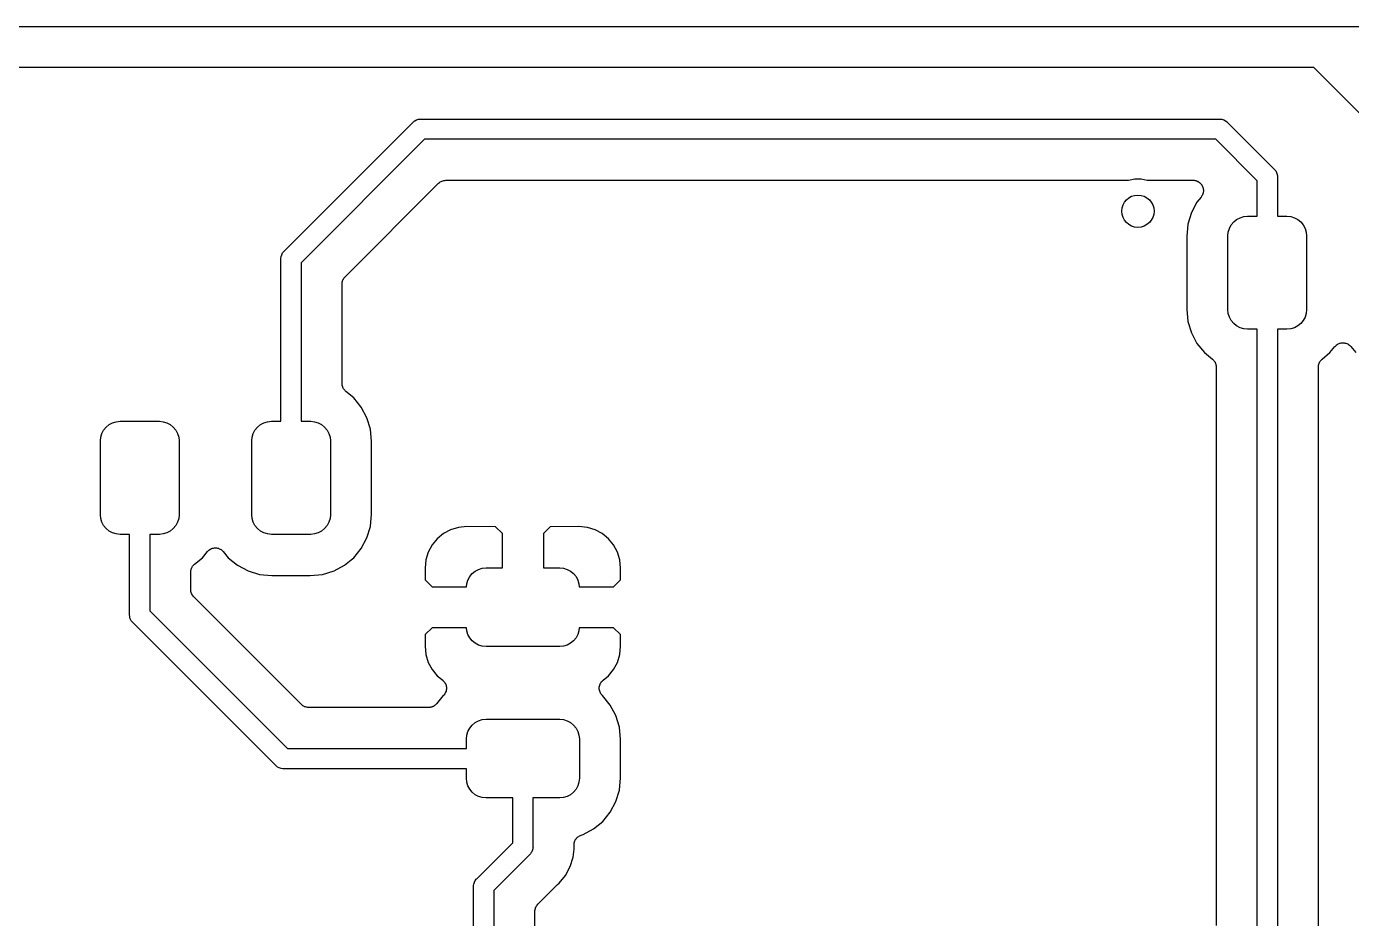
# Model space of a CAD drawing. Extents: x 0.71 to 5.18, y -2.29 to -0.62.
# Drawn here: x 1.708 to 2.354, y -1.065 to -0.63 of the extents above; entities that cross this region are included whole.
import ezdxf

# ---------------------------------------------------------------- set-up
doc = ezdxf.new("R2010")
doc.units = 0
doc.header["$MEASUREMENT"] = 0
doc.layers.add('BLACK', color=7, linetype='CONTINUOUS')

msp = doc.modelspace()

# ---------------------------------------------------------------- linework, layer by layer
at = {"layer": 'BLACK', "linetype": 'CONTINUOUS'}
for p, q in [((1.49049, -0.63), (2.33951, -0.63)), ((2.33951, -0.63), (2.34, -0.629952)), ((2.34, -0.629952), (2.34049, -0.63)), ((2.34049, -0.63), (3.08951, -0.63)), ((2.33586, -0.65), (1.51414, -0.65)), ((2.37691, -0.691052), (2.33586, -0.65)), ((1.8336, -0.73944), (1.89635, -0.676691)), ((1.89635, -0.676691), (1.8965, -0.676503)), ((1.8965, -0.676503), (1.89669, -0.67635)), ((1.89669, -0.676349), (1.8972, -0.675933)), ((1.89669, -0.67635), (1.89669, -0.676349)), ((1.8972, -0.675933), (1.89725, -0.675888)), ((1.89725, -0.675888), (1.89811, -0.675431)), ((1.89811, -0.675431), (1.89904, -0.67515)), ((1.89904, -0.67515), (1.89976, -0.675079)), ((1.89976, -0.675079), (1.9, -0.675055)), ((1.89976, -0.675079), (1.89976, -0.675079)), ((1.9, -0.675055), (1.90024, -0.675079)), ((1.90024, -0.675079), (2.28976, -0.675079)), ((2.28976, -0.675079), (2.29, -0.675055)), ((2.29, -0.675055), (2.29024, -0.675079)), ((2.29024, -0.675079), (2.29024, -0.675079)), ((2.29024, -0.675079), (2.29096, -0.67515)), ((2.29096, -0.67515), (2.29189, -0.675431)), ((2.29189, -0.675431), (2.29275, -0.675888)), ((2.29275, -0.675888), (2.2935, -0.676503)), ((2.2935, -0.676503), (2.29365, -0.676691)), ((2.29365, -0.676691), (2.3164, -0.69944)), ((1.90204, -0.684921), (1.84183, -0.745129)), ((2.28796, -0.684921), (1.90204, -0.684921)), ((2.30817, -0.705129), (2.28796, -0.684921)), ((2.24541, -0.704857), (2.24845, -0.704252)), ((2.24845, -0.704252), (2.25155, -0.704252)), ((2.25155, -0.704252), (2.25459, -0.704857)), ((2.3164, -0.69944), (2.31659, -0.699594)), ((2.31659, -0.699594), (2.31674, -0.699781)), ((2.31674, -0.699781), (2.31674, -0.699781)), ((2.31674, -0.699781), (2.31711, -0.70023)), ((2.31711, -0.70023), (2.3172, -0.700343)), ((2.3172, -0.700343), (2.31766, -0.701198)), ((2.31766, -0.701198), (2.31794, -0.702126)), ((2.31794, -0.702126), (2.31801, -0.702849)), ((2.31801, -0.702849), (2.31801, -0.702849)), ((2.31801, -0.702849), (2.31804, -0.703091)), ((2.31804, -0.703091), (2.31801, -0.703332)), ((2.31801, -0.703332), (2.31801, -0.722441)), ((1.8633, -0.751949), (1.90886, -0.706386)), ((1.90886, -0.706386), (1.90887, -0.706374)), ((1.90887, -0.706373), (1.90891, -0.706337)), ((1.90887, -0.706374), (1.90887, -0.706373)), ((1.90887, -0.706373), (1.90887, -0.706373)), ((1.90891, -0.706337), (1.90927, -0.706049)), ((1.90927, -0.706049), (1.90963, -0.705757)), ((1.90963, -0.705757), (1.90965, -0.705744)), ((1.90965, -0.705744), (1.90967, -0.705728)), ((1.90967, -0.705728), (1.91008, -0.705515)), ((1.91008, -0.705515), (1.91049, -0.705299)), ((1.91049, -0.705299), (1.91051, -0.705291)), ((1.91051, -0.705291), (1.91054, -0.705279)), ((1.91054, -0.705279), (1.91098, -0.70515)), ((1.91098, -0.70515), (1.91142, -0.705016)), ((1.91142, -0.705016), (1.91145, -0.705014)), ((1.91145, -0.705014), (1.91147, -0.705007)), ((1.91147, -0.705007), (1.91193, -0.704966)), ((1.91193, -0.704966), (1.91239, -0.704921)), ((1.91239, -0.704921), (2.24525, -0.704921)), ((2.24525, -0.704921), (2.24541, -0.704857)), ((2.25459, -0.704857), (2.25475, -0.704921)), ((2.25475, -0.704921), (2.27695, -0.704921)), ((2.27695, -0.704921), (2.27702, -0.704922)), ((2.27702, -0.704922), (2.27725, -0.704948)), ((2.27725, -0.704948), (2.27749, -0.70495)), ((2.27749, -0.70495), (2.27774, -0.705002)), ((2.27774, -0.705002), (2.27799, -0.705031)), ((2.27799, -0.705031), (2.27821, -0.705102)), ((2.27821, -0.705102), (2.27844, -0.705149)), ((2.27844, -0.705149), (2.27868, -0.705249)), ((2.27868, -0.705249), (2.27892, -0.705326)), ((2.27892, -0.705326), (2.27912, -0.705439)), ((2.27912, -0.705439), (2.27934, -0.70553)), ((2.27934, -0.70553), (2.27955, -0.705673)), ((2.27955, -0.705673), (2.27977, -0.705796)), ((2.27977, -0.705796), (2.27995, -0.705947)), ((2.27995, -0.705947), (2.28015, -0.706078)), ((2.28015, -0.706078), (2.28033, -0.706259)), ((2.28033, -0.706259), (2.28052, -0.706423)), ((2.28052, -0.706423), (2.28067, -0.706606)), ((2.28067, -0.706606), (2.28083, -0.706773)), ((2.28083, -0.706773), (2.28097, -0.706985)), ((2.28097, -0.706985), (2.28113, -0.707183)), ((2.28113, -0.707183), (2.28124, -0.707391)), ((2.28124, -0.707391), (2.28137, -0.707587)), ((2.28137, -0.707587), (2.28147, -0.707823)), ((2.28147, -0.707823), (2.28158, -0.708048)), ((2.28158, -0.708048), (2.28165, -0.708273)), ((2.28165, -0.708273), (2.28174, -0.708491)), ((2.28174, -0.708491), (2.28179, -0.708741)), ((2.28185, -0.710927), (2.28178, -0.711151)), ((2.28179, -0.708741), (2.28186, -0.708984)), ((2.28187, -0.710674), (2.28185, -0.710927)), ((2.28186, -0.708984), (2.28188, -0.709218)), ((2.28192, -0.710424), (2.28187, -0.710674)), ((2.28188, -0.709218), (2.28193, -0.709449)), ((2.28195, -0.709956), (2.28192, -0.71019)), ((2.28192, -0.71019), (2.28192, -0.710424)), ((2.28193, -0.709449), (2.28193, -0.709703)), ((2.28193, -0.709703), (2.28195, -0.709956)), ((2.30817, -0.722441), (2.30817, -0.705129)), ((2.27881, -0.715541), (2.27606, -0.720674)), ((2.28081, -0.713093), (2.27881, -0.715541)), ((2.28094, -0.712898), (2.28081, -0.713093)), ((2.28109, -0.712717), (2.28094, -0.712898)), ((2.28121, -0.712493), (2.28109, -0.712717)), ((2.28136, -0.712282), (2.28121, -0.712493)), ((2.28145, -0.712065), (2.28136, -0.712282)), ((2.28156, -0.711859), (2.28145, -0.712065)), ((2.28163, -0.711616), (2.28156, -0.711859)), ((2.28173, -0.711381), (2.28163, -0.711616)), ((2.28178, -0.711151), (2.28173, -0.711381)), ((2.27606, -0.720674), (2.27437, -0.726245)), ((2.29816, -0.724058), (2.29982, -0.723171)), ((2.29982, -0.723171), (2.30162, -0.722625)), ((2.30162, -0.722625), (2.30349, -0.722441)), ((2.30349, -0.722441), (2.30817, -0.722441)), ((2.31801, -0.722441), (2.32269, -0.722441)), ((2.32269, -0.722441), (2.32456, -0.722625)), ((2.32456, -0.722625), (2.32636, -0.723171)), ((2.32636, -0.723171), (2.32802, -0.724058)), ((2.27437, -0.726245), (2.27378, -0.732283)), ((2.2939, -0.732037), (2.29408, -0.730165)), ((2.29408, -0.730165), (2.29463, -0.728365)), ((2.29463, -0.728365), (2.29551, -0.726706)), ((2.29551, -0.726706), (2.29671, -0.725252)), ((2.29671, -0.725252), (2.29816, -0.724058)), ((2.32802, -0.724058), (2.32947, -0.725252)), ((2.32947, -0.725252), (2.33067, -0.726706)), ((2.33067, -0.726706), (2.33155, -0.728365)), ((2.33155, -0.728365), (2.3321, -0.730165)), ((2.3321, -0.730165), (2.33228, -0.732037)), ((2.27378, -0.732283), (2.27378, -0.767717)), ((2.2939, -0.767963), (2.2939, -0.732037)), ((2.33228, -0.732037), (2.33228, -0.767963)), ((1.83196, -0.743091), (1.83206, -0.742126)), ((1.83199, -0.743332), (1.83196, -0.743091)), ((1.83206, -0.742126), (1.83234, -0.741198)), ((1.83234, -0.741198), (1.8328, -0.740343)), ((1.8328, -0.740343), (1.83326, -0.739781)), ((1.83326, -0.739781), (1.83341, -0.739594)), ((1.83326, -0.739781), (1.83326, -0.739781)), ((1.83341, -0.739594), (1.8336, -0.73944)), ((1.83199, -0.822441), (1.83199, -0.743332)), ((1.84183, -0.745129), (1.84183, -0.822441)), ((1.86183, -0.755414), (1.86188, -0.754955)), ((1.86183, -0.755466), (1.86183, -0.755414)), ((1.86183, -0.755467), (1.86183, -0.755466)), ((1.86183, -0.755468), (1.86183, -0.755467)), ((1.86183, -0.755484), (1.86183, -0.755468)), ((1.86183, -0.804022), (1.86183, -0.755484)), ((1.86188, -0.754955), (1.86193, -0.754496)), ((1.86193, -0.754496), (1.86194, -0.754471)), ((1.86194, -0.754445), (1.86208, -0.754003)), ((1.86194, -0.754471), (1.86194, -0.754445)), ((1.86208, -0.754003), (1.86221, -0.753563)), ((1.86221, -0.753563), (1.86223, -0.75354)), ((1.86223, -0.75354), (1.86224, -0.753515)), ((1.86224, -0.753515), (1.86246, -0.753108)), ((1.86246, -0.753108), (1.86268, -0.752703)), ((1.86268, -0.752703), (1.86269, -0.752683)), ((1.86269, -0.752683), (1.86271, -0.752659)), ((1.86271, -0.752659), (1.863, -0.752307)), ((1.863, -0.752307), (1.8633, -0.751949)), ((2.27378, -0.767717), (2.27437, -0.773755)), ((2.29408, -0.769835), (2.2939, -0.767963)), ((2.33228, -0.767963), (2.3321, -0.769835)), ((2.27437, -0.773755), (2.27606, -0.779326)), ((2.29463, -0.771635), (2.29408, -0.769835)), ((2.29551, -0.773294), (2.29463, -0.771635)), ((2.29671, -0.774748), (2.29551, -0.773294)), ((2.29816, -0.775942), (2.29671, -0.774748)), ((2.32947, -0.774748), (2.32802, -0.775942)), ((2.33067, -0.773294), (2.32947, -0.774748)), ((2.33155, -0.771635), (2.33067, -0.773294)), ((2.3321, -0.769835), (2.33155, -0.771635)), ((2.27606, -0.779326), (2.27881, -0.784459)), ((2.29982, -0.776829), (2.29816, -0.775942)), ((2.30162, -0.777375), (2.29982, -0.776829)), ((2.30349, -0.777559), (2.30162, -0.777375)), ((2.30817, -0.777559), (2.30349, -0.777559)), ((2.30817, -1.07857), (2.30817, -0.777559)), ((2.32269, -0.777559), (2.31801, -0.777559)), ((2.31801, -0.777559), (2.31801, -1.08037)), ((2.32456, -0.777375), (2.32269, -0.777559)), ((2.32636, -0.776829), (2.32456, -0.777375)), ((2.32802, -0.775942), (2.32636, -0.776829)), ((2.27881, -0.784459), (2.2825, -0.788959)), ((2.34368, -0.788959), (2.34613, -0.785971)), ((2.34613, -0.785971), (2.34616, -0.785942)), ((2.34616, -0.785941), (2.34618, -0.785918)), ((2.34616, -0.785942), (2.34616, -0.785941)), ((2.34616, -0.785941), (2.34616, -0.785941)), ((2.34618, -0.785918), (2.34652, -0.785585)), ((2.34652, -0.785585), (2.34686, -0.785256)), ((2.34686, -0.785256), (2.34687, -0.785248)), ((2.34687, -0.785248), (2.34688, -0.785237)), ((2.34688, -0.785237), (2.34728, -0.784978)), ((2.34728, -0.784978), (2.34767, -0.78472)), ((2.34767, -0.78472), (2.34768, -0.784714)), ((2.34768, -0.784714), (2.3477, -0.784705)), ((2.3477, -0.784705), (2.34813, -0.78453)), ((2.34813, -0.78453), (2.34857, -0.784351)), ((2.34857, -0.784351), (2.34859, -0.784348)), ((2.34859, -0.784348), (2.3486, -0.784343)), ((2.3486, -0.784343), (2.34907, -0.784256)), ((2.34907, -0.784256), (2.34953, -0.784165)), ((2.34953, -0.784165), (2.34955, -0.784166)), ((2.34955, -0.784166), (2.34956, -0.784163)), ((2.34956, -0.784163), (2.35004, -0.784167)), ((2.35004, -0.784167), (2.35051, -0.784169)), ((2.35051, -0.784169), (2.35052, -0.784172)), ((2.35052, -0.784172), (2.35054, -0.784172)), ((2.35054, -0.784172), (2.351, -0.784269)), ((2.351, -0.784269), (2.35146, -0.784363)), ((2.35146, -0.784363), (2.35148, -0.784369)), ((2.35148, -0.784369), (2.35149, -0.784372)), ((2.35149, -0.784372), (2.35193, -0.784556)), ((2.35193, -0.784556), (2.35236, -0.784738)), ((2.35236, -0.784738), (2.35238, -0.784747)), ((2.35238, -0.784747), (2.35239, -0.784753)), ((2.35239, -0.784753), (2.35278, -0.785019)), ((2.35278, -0.785019), (2.35318, -0.785281)), ((2.35318, -0.785281), (2.35319, -0.785292)), ((2.35319, -0.785292), (2.3532, -0.785301)), ((2.3532, -0.785301), (2.35353, -0.785638)), ((2.35353, -0.785638), (2.35387, -0.785971)), ((2.35387, -0.785971), (2.35632, -0.788959)), ((2.2825, -0.788959), (2.28634, -0.792113)), ((2.28634, -0.792113), (2.28639, -0.792158)), ((2.28639, -0.792158), (2.28655, -0.792315)), ((2.28655, -0.792315), (2.28672, -0.792455)), ((2.28672, -0.792455), (2.28689, -0.792664)), ((2.28689, -0.792664), (2.28708, -0.792857)), ((2.28708, -0.792857), (2.2872, -0.793041)), ((2.2872, -0.793041), (2.28733, -0.793211)), ((2.28733, -0.793211), (2.28746, -0.793449)), ((2.28746, -0.793449), (2.28761, -0.793675)), ((2.28761, -0.793675), (2.28769, -0.793879)), ((2.28769, -0.793879), (2.28779, -0.794073)), ((2.28779, -0.794073), (2.28787, -0.794331)), ((2.28787, -0.794331), (2.28797, -0.794581)), ((2.28797, -0.794581), (2.28801, -0.794797)), ((2.28801, -0.794797), (2.28807, -0.795007)), ((2.33809, -0.795207), (2.33812, -0.794939)), ((2.33812, -0.794939), (2.33819, -0.794729)), ((2.33819, -0.794729), (2.33823, -0.794514)), ((2.33823, -0.794514), (2.33833, -0.794265)), ((2.33833, -0.794265), (2.33842, -0.794008)), ((2.33842, -0.794008), (2.33852, -0.793816)), ((2.33852, -0.793816), (2.33861, -0.793614)), ((2.33861, -0.793614), (2.33876, -0.79339)), ((2.33876, -0.79339), (2.33889, -0.793153)), ((2.33889, -0.793153), (2.33903, -0.792985)), ((2.33903, -0.792985), (2.33915, -0.792803)), ((2.33915, -0.792803), (2.33934, -0.792612)), ((2.33934, -0.792612), (2.33951, -0.792406)), ((2.33951, -0.792406), (2.33968, -0.792268)), ((2.33968, -0.792268), (2.33984, -0.792113)), ((2.33984, -0.792113), (2.34368, -0.788959)), ((2.28807, -0.795007), (2.2881, -0.795275)), ((2.2881, -0.795275), (2.28815, -0.79554)), ((2.28815, -0.79554), (2.28815, -0.79576)), ((2.28815, -0.79576), (2.28817, -0.795978)), ((2.28817, -0.795978), (2.28817, -1.06822)), ((2.33801, -0.795908), (2.33804, -0.79569)), ((2.33801, -0.795978), (2.33801, -0.795908)), ((2.33801, -1.07914), (2.33801, -0.795978)), ((2.33804, -0.795471), (2.33809, -0.795207)), ((2.33804, -0.79569), (2.33804, -0.795471)), ((1.86185, -0.80424), (1.86183, -0.804022)), ((1.86185, -0.80446), (1.86185, -0.80424)), ((1.8619, -0.804725), (1.86185, -0.80446)), ((1.86193, -0.804993), (1.8619, -0.804725)), ((1.86199, -0.805203), (1.86193, -0.804993)), ((1.86203, -0.805419), (1.86199, -0.805203)), ((1.86213, -0.805669), (1.86203, -0.805419)), ((1.86221, -0.805927), (1.86213, -0.805669)), ((1.86231, -0.806121), (1.86221, -0.805927)), ((1.86239, -0.806325), (1.86231, -0.806121)), ((1.86254, -0.806551), (1.86239, -0.806325)), ((1.86267, -0.806789), (1.86254, -0.806551)), ((1.8628, -0.806959), (1.86267, -0.806789)), ((1.86292, -0.807143), (1.8628, -0.806959)), ((1.86311, -0.807336), (1.86292, -0.807143)), ((1.86328, -0.807545), (1.86311, -0.807336)), ((1.86345, -0.807685), (1.86328, -0.807545)), ((1.86361, -0.807842), (1.86345, -0.807685)), ((1.86366, -0.807887), (1.86361, -0.807842)), ((1.8675, -0.811041), (1.86366, -0.807887)), ((1.87119, -0.815541), (1.8675, -0.811041)), ((1.87394, -0.820674), (1.87119, -0.815541)), ((1.87563, -0.826245), (1.87394, -0.820674)), ((1.74463, -0.828365), (1.74551, -0.826706)), ((1.74551, -0.826706), (1.74671, -0.825252)), ((1.74671, -0.825252), (1.74816, -0.824058)), ((1.74816, -0.824058), (1.74982, -0.823171)), ((1.74982, -0.823171), (1.75162, -0.822625)), ((1.75162, -0.822625), (1.75349, -0.822441)), ((1.75349, -0.822441), (1.77269, -0.822441)), ((1.77269, -0.822441), (1.77456, -0.822625)), ((1.77456, -0.822625), (1.77636, -0.823171)), ((1.77636, -0.823171), (1.77802, -0.824058)), ((1.77802, -0.824058), (1.77947, -0.825252)), ((1.77947, -0.825252), (1.78067, -0.826706)), ((1.78067, -0.826706), (1.78155, -0.828365)), ((1.81845, -0.828365), (1.81933, -0.826706)), ((1.81933, -0.826706), (1.82053, -0.825252)), ((1.82053, -0.825252), (1.82198, -0.824058)), ((1.82198, -0.824058), (1.82364, -0.823171)), ((1.82364, -0.823171), (1.82544, -0.822625)), ((1.82544, -0.822625), (1.82731, -0.822441)), ((1.82731, -0.822441), (1.83199, -0.822441)), ((1.84183, -0.822441), (1.84651, -0.822441)), ((1.84651, -0.822441), (1.84838, -0.822625)), ((1.84838, -0.822625), (1.85018, -0.823171)), ((1.85018, -0.823171), (1.85184, -0.824058)), ((1.85184, -0.824058), (1.85329, -0.825252)), ((1.85329, -0.825252), (1.85449, -0.826706)), ((1.85449, -0.826706), (1.85537, -0.828365)), ((1.87622, -0.832283), (1.87563, -0.826245)), ((1.7439, -0.832037), (1.74408, -0.830165)), ((1.7439, -0.867963), (1.7439, -0.832037)), ((1.74408, -0.830165), (1.74463, -0.828365)), ((1.78155, -0.828365), (1.7821, -0.830165)), ((1.7821, -0.830165), (1.78228, -0.832037)), ((1.78228, -0.832037), (1.78228, -0.867963)), ((1.81772, -0.832037), (1.8179, -0.830165)), ((1.81772, -0.867963), (1.81772, -0.832037)), ((1.8179, -0.830165), (1.81845, -0.828365)), ((1.85537, -0.828365), (1.85592, -0.830165)), ((1.85592, -0.830165), (1.8561, -0.832037)), ((1.8561, -0.832037), (1.8561, -0.867963)), ((1.87622, -0.867717), (1.87622, -0.832283)), ((1.74408, -0.869835), (1.7439, -0.867963)), ((1.74463, -0.871635), (1.74408, -0.869835)), ((1.74551, -0.873294), (1.74463, -0.871635)), ((1.78155, -0.871635), (1.78067, -0.873294)), ((1.7821, -0.869835), (1.78155, -0.871635)), ((1.78228, -0.867963), (1.7821, -0.869835)), ((1.8179, -0.869835), (1.81772, -0.867963)), ((1.81845, -0.871635), (1.8179, -0.869835)), ((1.81933, -0.873294), (1.81845, -0.871635)), ((1.85537, -0.871635), (1.85449, -0.873294)), ((1.85592, -0.869835), (1.85537, -0.871635)), ((1.8561, -0.867963), (1.85592, -0.869835)), ((1.87563, -0.873755), (1.87622, -0.867717)), ((1.74671, -0.874748), (1.74551, -0.873294)), ((1.74816, -0.875942), (1.74671, -0.874748)), ((1.74982, -0.876829), (1.74816, -0.875942)), ((1.75162, -0.877375), (1.74982, -0.876829)), ((1.75349, -0.877559), (1.75162, -0.877375)), ((1.75817, -0.877559), (1.75349, -0.877559)), ((1.75817, -0.916668), (1.75817, -0.877559)), ((1.77269, -0.877559), (1.76801, -0.877559)), ((1.76801, -0.877559), (1.76801, -0.914871)), ((1.77456, -0.877375), (1.77269, -0.877559)), ((1.77636, -0.876829), (1.77456, -0.877375)), ((1.77802, -0.875942), (1.77636, -0.876829)), ((1.77947, -0.874748), (1.77802, -0.875942)), ((1.78067, -0.873294), (1.77947, -0.874748)), ((1.82053, -0.874748), (1.81933, -0.873294)), ((1.82198, -0.875942), (1.82053, -0.874748)), ((1.82364, -0.876829), (1.82198, -0.875942)), ((1.82544, -0.877375), (1.82364, -0.876829)), ((1.82731, -0.877559), (1.82544, -0.877375)), ((1.84651, -0.877559), (1.82731, -0.877559)), ((1.84838, -0.877375), (1.84651, -0.877559)), ((1.85018, -0.876829), (1.84838, -0.877375)), ((1.85184, -0.875942), (1.85018, -0.876829)), ((1.85329, -0.874748), (1.85184, -0.875942)), ((1.85449, -0.873294), (1.85329, -0.874748)), ((1.87394, -0.879326), (1.87563, -0.873755)), ((1.91128, -0.877188), (1.90823, -0.879687)), ((1.91475, -0.875331), (1.91128, -0.877188)), ((1.91852, -0.874187), (1.91475, -0.875331)), ((1.92267, -0.873779), (1.91852, -0.874187)), ((1.93666, -0.873882), (1.92267, -0.873779)), ((1.94, -0.877219), (1.93666, -0.873882)), ((1.94, -0.893898), (1.94, -0.877219)), ((1.96334, -0.873882), (1.96, -0.877219)), ((1.96, -0.877219), (1.96, -0.893898)), ((1.97733, -0.873779), (1.96334, -0.873882)), ((1.98148, -0.874187), (1.97733, -0.873779)), ((1.98525, -0.875331), (1.98148, -0.874187)), ((1.98872, -0.877188), (1.98525, -0.875331)), ((1.99177, -0.879687), (1.98872, -0.877188)), ((1.79652, -0.885585), (1.79686, -0.885256)), ((1.79686, -0.885256), (1.79687, -0.885248)), ((1.79687, -0.885248), (1.79688, -0.885237)), ((1.79688, -0.885237), (1.79728, -0.884978)), ((1.79728, -0.884978), (1.79767, -0.88472)), ((1.79767, -0.88472), (1.79768, -0.884714)), ((1.79768, -0.884714), (1.7977, -0.884705)), ((1.7977, -0.884705), (1.79813, -0.88453)), ((1.79813, -0.88453), (1.79857, -0.884351)), ((1.79857, -0.884351), (1.79859, -0.884348)), ((1.79859, -0.884348), (1.7986, -0.884343)), ((1.7986, -0.884343), (1.79907, -0.884256)), ((1.79907, -0.884256), (1.79953, -0.884165)), ((1.79953, -0.884165), (1.79955, -0.884166)), ((1.79955, -0.884166), (1.79956, -0.884163)), ((1.79956, -0.884163), (1.80004, -0.884167)), ((1.80004, -0.884167), (1.80051, -0.884169)), ((1.80051, -0.884169), (1.80052, -0.884172)), ((1.80052, -0.884172), (1.80054, -0.884172)), ((1.80054, -0.884172), (1.801, -0.884269)), ((1.801, -0.884269), (1.80146, -0.884363)), ((1.80146, -0.884363), (1.80148, -0.884369)), ((1.80148, -0.884369), (1.80149, -0.884372)), ((1.80149, -0.884372), (1.80193, -0.884556)), ((1.80193, -0.884556), (1.80236, -0.884738)), ((1.80236, -0.884738), (1.80238, -0.884747)), ((1.80238, -0.884747), (1.80239, -0.884753)), ((1.80239, -0.884753), (1.80278, -0.885018)), ((1.80278, -0.885018), (1.80318, -0.885281)), ((1.80318, -0.885281), (1.80319, -0.885292)), ((1.80319, -0.885292), (1.8032, -0.885301)), ((1.8032, -0.885301), (1.80353, -0.885638)), ((1.8675, -0.888959), (1.87119, -0.884459)), ((1.87119, -0.884459), (1.87394, -0.879326)), ((1.90573, -0.882732), (1.90387, -0.886207)), ((1.90823, -0.879687), (1.90573, -0.882732)), ((1.99427, -0.882732), (1.99177, -0.879687)), ((1.99613, -0.886207), (1.99427, -0.882732)), ((1.78984, -0.892113), (1.79368, -0.888959)), ((1.79368, -0.888959), (1.79613, -0.885971)), ((1.79613, -0.885971), (1.79616, -0.885942)), ((1.79616, -0.885941), (1.79618, -0.885918)), ((1.79616, -0.885942), (1.79616, -0.885941)), ((1.79616, -0.885941), (1.79616, -0.885941)), ((1.79618, -0.885918), (1.79652, -0.885585)), ((1.80353, -0.885638), (1.80387, -0.885971)), ((1.80387, -0.885971), (1.80632, -0.888959)), ((1.80632, -0.888959), (1.81082, -0.892652)), ((1.863, -0.892652), (1.86619, -0.890033)), ((1.86619, -0.890033), (1.8675, -0.888959)), ((1.90273, -0.889977), (1.90232, -0.894106)), ((1.90387, -0.886207), (1.90273, -0.889977)), ((1.99727, -0.889977), (1.99613, -0.886207)), ((1.99768, -0.894106), (1.99727, -0.889977)), ((1.78801, -0.895908), (1.78804, -0.89569)), ((1.78801, -0.895978), (1.78801, -0.895908)), ((1.78801, -0.904516), (1.78801, -0.895978)), ((1.78804, -0.895471), (1.78809, -0.895207)), ((1.78804, -0.89569), (1.78804, -0.895471)), ((1.78809, -0.895207), (1.78812, -0.894939)), ((1.78812, -0.894939), (1.78819, -0.894729)), ((1.78819, -0.894729), (1.78823, -0.894514)), ((1.78823, -0.894514), (1.78833, -0.894265)), ((1.78833, -0.894265), (1.78842, -0.894008)), ((1.78842, -0.894008), (1.78852, -0.893816)), ((1.78852, -0.893816), (1.78861, -0.893614)), ((1.78861, -0.893614), (1.78876, -0.89339)), ((1.78876, -0.89339), (1.78889, -0.893153)), ((1.78889, -0.893153), (1.78903, -0.892985)), ((1.78903, -0.892985), (1.78915, -0.892803)), ((1.78915, -0.892803), (1.78934, -0.892612)), ((1.78934, -0.892612), (1.78951, -0.892406)), ((1.78951, -0.892406), (1.78968, -0.892268)), ((1.78968, -0.892268), (1.78984, -0.892113)), ((1.81082, -0.892652), (1.81595, -0.895396)), ((1.81595, -0.895396), (1.82152, -0.897085)), ((1.82152, -0.897085), (1.82756, -0.89768)), ((1.82756, -0.89768), (1.84626, -0.89768)), ((1.84626, -0.89768), (1.8523, -0.897085)), ((1.8523, -0.897085), (1.85787, -0.895396)), ((1.85787, -0.895396), (1.863, -0.892652)), ((1.90232, -0.894106), (1.90241, -0.899738)), ((1.92317, -0.899822), (1.92406, -0.898163)), ((1.92406, -0.898163), (1.92525, -0.896708)), ((1.92525, -0.896708), (1.92671, -0.895515)), ((1.92671, -0.895515), (1.92836, -0.894628)), ((1.92836, -0.894628), (1.93017, -0.894082)), ((1.93017, -0.894082), (1.93204, -0.893898)), ((1.93204, -0.893898), (1.94, -0.893898)), ((1.96, -0.893898), (1.96796, -0.893898)), ((1.96796, -0.893898), (1.96983, -0.894082)), ((1.96983, -0.894082), (1.97164, -0.894628)), ((1.97164, -0.894628), (1.97329, -0.895515)), ((1.97329, -0.895515), (1.97475, -0.896708)), ((1.97475, -0.896708), (1.97594, -0.898163)), ((1.97594, -0.898163), (1.97683, -0.899822)), ((1.99759, -0.899738), (1.99768, -0.894106)), ((1.78806, -0.904975), (1.78801, -0.904516)), ((1.90241, -0.899738), (1.90576, -0.903091)), ((1.90576, -0.903091), (1.92248, -0.903091)), ((1.92248, -0.903091), (1.92263, -0.901622)), ((1.92263, -0.901622), (1.92317, -0.899822)), ((1.97683, -0.899822), (1.97737, -0.901622)), ((1.97737, -0.901622), (1.97752, -0.903091)), ((1.97752, -0.903091), (1.99424, -0.903091)), ((1.99424, -0.903091), (1.99759, -0.899738)), ((1.7881, -0.905435), (1.78806, -0.904975)), ((1.7881, -0.905461), (1.7881, -0.905435)), ((1.78811, -0.905487), (1.7881, -0.905461)), ((1.78824, -0.905928), (1.78811, -0.905487)), ((1.78837, -0.906373), (1.78824, -0.905928)), ((1.78838, -0.906396), (1.78837, -0.906373)), ((1.78839, -0.906421), (1.78838, -0.906396)), ((1.78861, -0.906829), (1.78839, -0.906421)), ((1.78882, -0.907239), (1.78861, -0.906829)), ((1.78883, -0.907259), (1.78882, -0.907239)), ((1.78885, -0.907283), (1.78883, -0.907259)), ((1.78914, -0.907641), (1.78885, -0.907283)), ((1.78943, -0.908002), (1.78914, -0.907641)), ((1.78946, -0.908038), (1.78943, -0.908002)), ((1.78946, -0.908039), (1.78946, -0.908038)), ((1.78948, -0.908051), (1.78946, -0.908039)), ((1.78946, -0.908039), (1.78946, -0.908039)), ((1.84195, -0.960524), (1.78948, -0.908051)), ((1.75815, -0.916909), (1.75817, -0.916668)), ((1.75817, -0.917151), (1.75815, -0.916909)), ((1.7582, -0.91746), (1.75817, -0.917151)), ((1.75824, -0.917874), (1.7582, -0.91746)), ((1.76801, -0.914871), (1.83513, -0.981988)), ((1.75852, -0.918802), (1.75824, -0.917874)), ((1.75898, -0.919657), (1.75852, -0.918802)), ((1.75942, -0.920193), (1.75898, -0.919657)), ((1.75959, -0.920406), (1.75942, -0.920193)), ((1.75978, -0.92056), (1.75959, -0.920406)), ((1.82944, -0.990219), (1.75978, -0.92056)), ((1.90576, -0.923091), (1.90241, -0.926443)), ((1.92248, -0.923091), (1.90576, -0.923091)), ((1.92263, -0.924559), (1.92248, -0.923091)), ((1.97752, -0.923091), (1.97737, -0.924559)), ((1.99424, -0.923091), (1.97752, -0.923091)), ((1.99759, -0.926443), (1.99424, -0.923091)), ((1.90241, -0.926443), (1.90232, -0.932076)), ((1.92317, -0.926359), (1.92263, -0.924559)), ((1.92406, -0.928019), (1.92317, -0.926359)), ((1.92525, -0.929473), (1.92406, -0.928019)), ((1.92671, -0.930666), (1.92525, -0.929473)), ((1.92836, -0.931553), (1.92671, -0.930666)), ((1.97329, -0.930666), (1.97164, -0.931553)), ((1.97475, -0.929473), (1.97329, -0.930666)), ((1.97594, -0.928019), (1.97475, -0.929473)), ((1.97683, -0.926359), (1.97594, -0.928019)), ((1.97737, -0.924559), (1.97683, -0.926359)), ((1.99768, -0.932076), (1.99759, -0.926443)), ((1.90232, -0.932076), (1.90273, -0.936204)), ((1.90273, -0.936204), (1.90387, -0.939974)), ((1.93017, -0.932099), (1.92836, -0.931553)), ((1.93204, -0.932283), (1.93017, -0.932099)), ((1.96796, -0.932283), (1.93204, -0.932283)), ((1.96983, -0.932099), (1.96796, -0.932283)), ((1.97164, -0.931553), (1.96983, -0.932099)), ((1.99613, -0.939974), (1.99727, -0.936204)), ((1.99727, -0.936204), (1.99768, -0.932076)), ((1.90387, -0.939974), (1.90573, -0.943449)), ((1.90573, -0.943449), (1.90823, -0.946494)), ((1.99177, -0.946494), (1.99427, -0.943449)), ((1.99427, -0.943449), (1.99613, -0.939974)), ((1.90823, -0.946494), (1.91091, -0.948694)), ((1.91091, -0.948694), (1.91094, -0.948718)), ((1.91094, -0.948718), (1.91094, -0.948719)), ((1.91094, -0.948719), (1.91094, -0.948719)), ((1.91094, -0.948719), (1.91096, -0.948738)), ((1.91096, -0.948738), (1.9113, -0.949082)), ((1.9113, -0.949082), (1.91163, -0.949414)), ((1.91163, -0.949414), (1.91163, -0.949427)), ((1.91163, -0.949427), (1.91165, -0.949438)), ((1.91165, -0.949438), (1.91191, -0.949838)), ((1.91191, -0.949838), (1.91216, -0.950229)), ((1.98787, -0.950167), (1.98814, -0.949774)), ((1.98814, -0.949774), (1.9884, -0.949383)), ((1.9884, -0.949383), (1.98841, -0.949373)), ((1.98841, -0.949373), (1.98842, -0.94936)), ((1.98842, -0.94936), (1.98876, -0.949025)), ((1.98876, -0.949025), (1.98909, -0.948694)), ((1.98909, -0.948694), (1.99177, -0.946494)), ((1.91115, -0.956188), (1.90789, -0.96016)), ((1.91124, -0.956092), (1.91115, -0.956188)), ((1.91158, -0.955758), (1.91124, -0.956092)), ((1.91159, -0.955745), (1.91158, -0.955758)), ((1.9116, -0.955734), (1.91159, -0.955745)), ((1.91186, -0.955344), (1.9116, -0.955734)), ((1.91213, -0.95495), (1.91186, -0.955344)), ((1.91214, -0.954936), (1.91213, -0.95495)), ((1.91233, -0.954486), (1.91214, -0.954924)), ((1.91214, -0.954924), (1.91214, -0.954936)), ((1.91216, -0.950229), (1.91217, -0.950243)), ((1.91217, -0.950243), (1.91218, -0.950256)), ((1.91218, -0.950256), (1.91235, -0.950698)), ((1.91251, -0.954052), (1.91233, -0.954486)), ((1.91235, -0.950698), (1.91253, -0.951132)), ((1.91252, -0.954023), (1.91251, -0.954037)), ((1.91251, -0.954037), (1.91251, -0.954052)), ((1.91261, -0.953561), (1.91252, -0.954023)), ((1.91253, -0.951132), (1.91253, -0.951147)), ((1.91253, -0.951147), (1.91254, -0.951162)), ((1.91254, -0.951162), (1.91263, -0.951627)), ((1.91271, -0.953097), (1.91261, -0.953561)), ((1.91263, -0.951627), (1.91272, -0.95209)), ((1.91272, -0.952121), (1.91271, -0.952596)), ((1.91271, -0.952596), (1.91271, -0.953066)), ((1.91271, -0.953066), (1.91271, -0.953081)), ((1.91271, -0.953081), (1.91271, -0.953097)), ((1.91272, -0.95209), (1.91272, -0.952106)), ((1.91272, -0.952106), (1.91272, -0.952121)), ((1.98728, -0.952997), (1.98729, -0.952522)), ((1.98728, -0.953012), (1.98728, -0.952997)), ((1.98728, -0.953027), (1.98728, -0.953012)), ((1.98737, -0.953493), (1.98728, -0.953027)), ((1.98729, -0.952021), (1.98739, -0.951557)), ((1.98729, -0.952036), (1.98729, -0.952021)), ((1.98729, -0.952051), (1.98729, -0.952036)), ((1.98729, -0.952522), (1.98729, -0.952051)), ((1.98746, -0.953956), (1.98737, -0.953493)), ((1.98739, -0.951557), (1.98748, -0.951095)), ((1.98747, -0.95397), (1.98746, -0.953956)), ((1.98747, -0.953985), (1.98747, -0.95397)), ((1.98765, -0.954426), (1.98747, -0.953985)), ((1.98748, -0.951095), (1.98749, -0.951081)), ((1.98749, -0.951066), (1.98767, -0.950632)), ((1.98749, -0.951081), (1.98749, -0.951066)), ((1.98782, -0.954862), (1.98765, -0.954426)), ((1.98767, -0.950632), (1.98786, -0.950194)), ((1.98783, -0.954875), (1.98782, -0.954862)), ((1.98784, -0.954889), (1.98783, -0.954875)), ((1.9881, -0.955284), (1.98784, -0.954889)), ((1.98786, -0.950181), (1.98787, -0.950167)), ((1.98786, -0.950194), (1.98786, -0.950181)), ((1.98836, -0.95568), (1.9881, -0.955284)), ((1.98837, -0.955691), (1.98836, -0.95568)), ((1.98837, -0.955704), (1.98837, -0.955691)), ((1.9887, -0.956038), (1.98837, -0.955704)), ((1.98887, -0.956212), (1.9887, -0.956038)), ((1.99265, -0.960816), (1.98887, -0.956212)), ((1.84231, -0.960817), (1.84195, -0.960524)), ((1.84266, -0.961114), (1.84231, -0.960817)), ((1.84268, -0.961126), (1.84266, -0.961114)), ((1.8427, -0.961143), (1.84268, -0.961126)), ((1.84311, -0.961361), (1.8427, -0.961143)), ((1.84351, -0.961584), (1.84311, -0.961361)), ((1.84354, -0.961592), (1.84351, -0.961584)), ((1.84356, -0.961604), (1.84354, -0.961592)), ((1.844, -0.961739), (1.84356, -0.961604)), ((1.84444, -0.961879), (1.844, -0.961739)), ((1.84447, -0.961882), (1.84444, -0.961879)), ((1.8445, -0.96189), (1.84447, -0.961882)), ((1.84495, -0.961936), (1.8445, -0.96189)), ((1.84541, -0.961988), (1.84495, -0.961936)), ((1.84547, -0.961988), (1.84541, -0.961988)), ((1.84548, -0.961988), (1.84547, -0.961988)), ((1.84547, -0.961988), (1.84547, -0.961988)), ((1.84547, -0.961988), (1.84547, -0.961988)), ((1.90402, -0.961988), (1.84548, -0.961988)), ((1.90424, -0.961967), (1.90402, -0.961988)), ((1.90446, -0.961969), (1.90424, -0.961967)), ((1.90472, -0.961919), (1.90446, -0.961969)), ((1.90499, -0.961893), (1.90472, -0.961919)), ((1.9052, -0.96183), (1.90499, -0.961893)), ((1.90542, -0.961789), (1.9052, -0.96183)), ((1.90567, -0.961689), (1.90542, -0.961789)), ((1.90593, -0.961611), (1.90567, -0.961689)), ((1.90612, -0.961508), (1.90593, -0.961611)), ((1.90632, -0.961426), (1.90612, -0.961508)), ((1.90655, -0.961279), (1.90632, -0.961426)), ((1.90679, -0.961153), (1.90655, -0.961279)), ((1.90696, -0.961014), (1.90679, -0.961153)), ((1.90714, -0.960894), (1.90696, -0.961014)), ((1.90734, -0.960706), (1.90714, -0.960894)), ((1.90755, -0.960536), (1.90734, -0.960706)), ((1.90768, -0.960367), (1.90755, -0.960536)), ((1.90784, -0.960214), (1.90768, -0.960367)), ((1.90789, -0.96016), (1.90784, -0.960214)), ((1.9954, -0.96595), (1.99265, -0.960816)), ((1.92525, -0.970527), (1.92671, -0.969334)), ((1.92671, -0.969334), (1.92836, -0.968447)), ((1.92836, -0.968447), (1.93017, -0.967901)), ((1.93017, -0.967901), (1.93204, -0.967717)), ((1.93204, -0.967717), (1.96796, -0.967717)), ((1.96796, -0.967717), (1.96983, -0.967901)), ((1.96983, -0.967901), (1.97164, -0.968447)), ((1.97164, -0.968447), (1.97329, -0.969334)), ((1.97329, -0.969334), (1.97475, -0.970527)), ((1.99709, -0.97152), (1.9954, -0.96595)), ((1.92244, -0.977313), (1.92263, -0.975441)), ((1.92263, -0.975441), (1.92317, -0.973641)), ((1.92317, -0.973641), (1.92406, -0.971981)), ((1.92406, -0.971981), (1.92525, -0.970527)), ((1.97475, -0.970527), (1.97594, -0.971981)), ((1.97594, -0.971981), (1.97683, -0.973641)), ((1.97683, -0.973641), (1.97737, -0.975441)), ((1.97737, -0.975441), (1.97756, -0.977313)), ((1.99768, -0.977558), (1.99709, -0.97152)), ((1.83513, -0.981988), (1.92244, -0.981988)), ((1.92244, -0.981988), (1.92244, -0.977313)), ((1.97756, -0.977313), (1.97756, -0.996506)), ((1.99768, -0.99626), (1.99768, -0.977558)), ((1.82959, -0.990406), (1.82944, -0.990219)), ((1.82978, -0.99056), (1.82959, -0.990406)), ((1.83034, -0.991021), (1.82978, -0.99056)), ((1.83118, -0.991468), (1.83034, -0.991021)), ((1.8312, -0.991478), (1.83118, -0.991468)), ((1.83213, -0.991759), (1.8312, -0.991478)), ((1.83285, -0.991831), (1.83213, -0.991759)), ((1.83309, -0.991854), (1.83285, -0.991831)), ((1.83285, -0.991831), (1.83285, -0.991831)), ((1.83333, -0.991831), (1.83309, -0.991854)), ((1.92244, -0.991831), (1.83333, -0.991831)), ((1.92244, -0.996506), (1.92244, -0.991831)), ((1.92263, -0.998378), (1.92244, -0.996506)), ((1.92317, -1.00018), (1.92263, -0.998378)), ((1.92406, -1.00184), (1.92317, -1.00018)), ((1.97683, -1.00018), (1.97594, -1.00184)), ((1.97737, -0.998378), (1.97683, -1.00018)), ((1.97756, -0.996506), (1.97737, -0.998378)), ((1.99709, -1.0023), (1.99768, -0.99626)), ((1.92525, -1.00329), (1.92406, -1.00184)), ((1.92671, -1.00449), (1.92525, -1.00329)), ((1.92836, -1.00537), (1.92671, -1.00449)), ((1.93017, -1.00592), (1.92836, -1.00537)), ((1.93204, -1.0061), (1.93017, -1.00592)), ((1.94508, -1.0061), (1.93204, -1.0061)), ((1.94508, -1.02796), (1.94508, -1.0061)), ((1.96796, -1.0061), (1.95492, -1.0061)), ((1.95492, -1.0061), (1.95492, -1.02976)), ((1.96983, -1.00592), (1.96796, -1.0061)), ((1.97164, -1.00537), (1.96983, -1.00592)), ((1.97329, -1.00449), (1.97164, -1.00537)), ((1.97475, -1.00329), (1.97329, -1.00449)), ((1.97594, -1.00184), (1.97475, -1.00329)), ((1.99265, -1.013), (1.9954, -1.00787)), ((1.9954, -1.00787), (1.99709, -1.0023)), ((1.98896, -1.0175), (1.99265, -1.013)), ((1.98446, -1.02119), (1.98896, -1.0175)), ((1.97509, -1.02796), (1.97519, -1.0275)), ((1.97519, -1.02748), (1.9752, -1.02746)), ((1.97519, -1.0275), (1.97519, -1.02748)), ((1.9752, -1.02746), (1.97538, -1.02703)), ((1.97538, -1.02703), (1.97556, -1.0266)), ((1.97556, -1.0266), (1.97557, -1.02658)), ((1.97557, -1.02658), (1.97558, -1.02656)), ((1.97558, -1.02656), (1.97584, -1.02618)), ((1.97584, -1.02618), (1.97611, -1.02579)), ((1.97611, -1.02579), (1.97612, -1.02577)), ((1.97612, -1.02577), (1.97613, -1.02576)), ((1.97613, -1.02576), (1.97647, -1.02543)), ((1.97647, -1.02543), (1.9768, -1.0251)), ((1.9768, -1.0251), (1.97682, -1.02509)), ((1.97682, -1.02509), (1.97683, -1.02507)), ((1.97683, -1.02507), (1.97722, -1.02482)), ((1.97722, -1.02482), (1.97761, -1.02456)), ((1.97761, -1.02456), (1.97763, -1.02455)), ((1.97763, -1.02455), (1.97765, -1.02454)), ((1.97765, -1.02454), (1.97808, -1.02437)), ((1.97808, -1.02437), (1.97851, -1.02419)), ((1.97851, -1.02419), (1.97933, -1.02394)), ((1.97933, -1.02394), (1.98446, -1.02119)), ((1.9276, -1.04544), (1.94508, -1.02796)), ((1.95331, -1.03365), (1.93583, -1.05113)), ((1.9535, -1.0335), (1.95331, -1.03365)), ((1.95365, -1.03331), (1.9535, -1.0335)), ((1.95411, -1.03275), (1.95365, -1.03331)), ((1.95365, -1.03331), (1.95365, -1.03331)), ((1.95433, -1.03234), (1.95411, -1.03275)), ((1.95457, -1.03189), (1.95433, -1.03234)), ((1.95485, -1.03096), (1.95457, -1.03189)), ((1.95492, -1.03024), (1.95485, -1.03096)), ((1.95492, -1.02976), (1.95494, -1.03)), ((1.95494, -1.03), (1.95492, -1.03024)), ((1.95492, -1.03024), (1.95492, -1.03024)), ((1.97456, -1.03489), (1.97495, -1.03098)), ((1.97495, -1.03098), (1.97504, -1.03)), ((1.97498, -1.02939), (1.97499, -1.02892)), ((1.97499, -1.02943), (1.97498, -1.02939)), ((1.97499, -1.02845), (1.975, -1.02843)), ((1.97499, -1.02892), (1.97499, -1.02845)), ((1.97499, -1.02946), (1.97499, -1.02943)), ((1.97499, -1.02943), (1.97499, -1.02943)), ((1.97499, -1.02943), (1.97499, -1.02943)), ((1.97504, -1.03), (1.97499, -1.02946)), ((1.975, -1.02841), (1.97509, -1.02796)), ((1.975, -1.02843), (1.975, -1.02841)), ((1.97082, -1.04391), (1.97314, -1.03958)), ((1.97314, -1.03958), (1.97456, -1.03489)), ((1.92634, -1.0472), (1.92679, -1.04635)), ((1.92679, -1.04635), (1.92741, -1.0456)), ((1.92741, -1.0456), (1.9276, -1.04544)), ((1.96771, -1.04771), (1.97082, -1.04391)), ((1.92596, -1.04909), (1.92598, -1.04885)), ((1.92598, -1.04934), (1.92596, -1.04909)), ((1.92598, -1.04885), (1.92606, -1.04813)), ((1.92598, -1.04885), (1.92598, -1.04885)), ((1.92598, -1.37885), (1.92598, -1.04934)), ((1.92606, -1.04813), (1.92634, -1.0472)), ((1.93583, -1.05113), (1.93583, -1.41177)), ((1.95729, -1.05795), (1.96658, -1.04866)), ((1.96658, -1.04866), (1.96663, -1.04861)), ((1.96663, -1.04861), (1.9668, -1.04848)), ((1.9668, -1.04848), (1.96695, -1.04833)), ((1.96695, -1.04833), (1.96771, -1.04771)), ((1.95608, -1.06001), (1.95621, -1.05957)), ((1.95621, -1.05957), (1.95622, -1.05954)), ((1.95622, -1.05954), (1.95623, -1.05952)), ((1.95623, -1.05952), (1.95645, -1.05911)), ((1.95645, -1.05911), (1.95667, -1.05871)), ((1.95667, -1.05871), (1.95669, -1.05869)), ((1.95669, -1.05869), (1.9567, -1.05866)), ((1.9567, -1.05866), (1.957, -1.05831)), ((1.957, -1.05831), (1.95729, -1.05795)), ((1.95583, -1.06142), (1.95588, -1.06096)), ((1.95583, -1.06147), (1.95583, -1.06142)), ((1.95583, -1.06147), (1.95583, -1.06147)), ((1.95583, -1.06147), (1.95583, -1.06147)), ((1.95583, -1.06149), (1.95583, -1.06147)), ((1.95583, -1.40822), (1.95583, -1.06149)), ((1.95588, -1.06096), (1.95593, -1.0605)), ((1.95593, -1.06047), (1.95594, -1.06045)), ((1.95593, -1.0605), (1.95593, -1.06047)), ((1.95594, -1.06045), (1.95608, -1.06001))]:
    msp.add_line(p, q, dxfattribs=at)
at = {"layer": 'BLACK'}
msp.add_circle((2.25, -0.72), 0.007874, dxfattribs=at)

doc.saveas('drawing.dxf')
